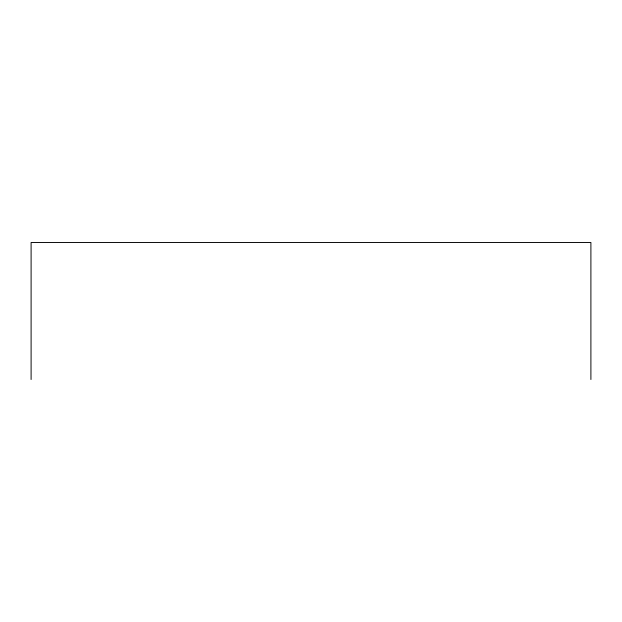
<?xml version="1.0" encoding="UTF-8"?>
<svg xmlns="http://www.w3.org/2000/svg" width="622" height="622" viewBox="0 0 622 622"><rect width="100%" height="100%" fill="white"/><g stroke="black" fill="none" stroke-linecap="round" stroke-linejoin="round"><path stroke-width="0.93" d="M590.9 379.513L590.9 242.487L31.1 242.487L31.1 379.513"/></g></svg>
